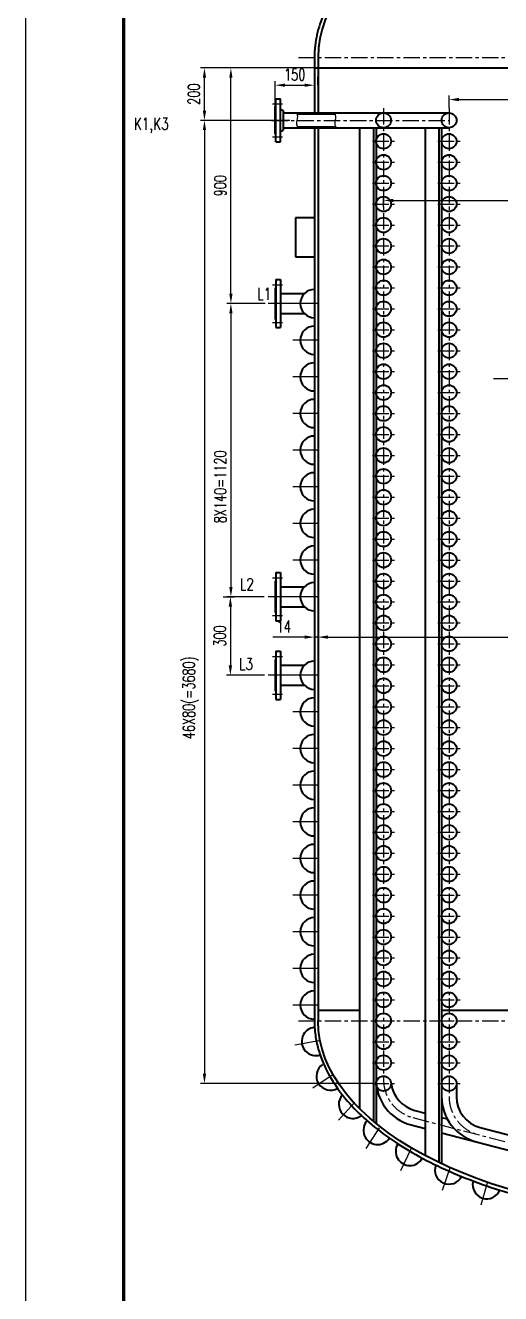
# Model space of a CAD drawing. Extents: x -25301 to -330, y -13680 to -1065.
# Drawn here: x -25301 to -23487, y -9254 to -4409 of the extents above; entities that cross this region are included whole.
import ezdxf
from ezdxf.enums import TextEntityAlignment as Align

# ---------------------------------------------------------------- set-up
doc = ezdxf.new("R2010")
doc.units = 0
doc.header["$LTSCALE"] = 50
doc.header["$MEASUREMENT"] = 0
doc.linetypes.add('CENTER', pattern=[2, 1.25, -0.25, 0.25, -0.25])
doc.layers.get('0').update_dxf_attribs({"linetype": 'CONTINUOUS'})
doc.layers.get('DEFPOINTS').update_dxf_attribs({"linetype": 'CONTINUOUS'})
doc.layers.add('1', color=7, linetype='CONTINUOUS', lineweight=40)
doc.layers.add('2', color=1, linetype='CONTINUOUS', lineweight=40)
doc.layers.add('3', color=3, linetype='CENTER')
doc.styles.add('HZ', font='romans.shx', dxfattribs={"width": 0.7, "bigfont": 'hz1.shx'})
doc.styles.add('HZ1', font='romans.shx', dxfattribs={"width": 0.7, "bigfont": 'hz1.shx'})
doc.dimstyles.new('STANDARD$0', dxfattribs={"dimscale": 15, "dimtxt": 3, "dimasz": 2.5, "dimexe": 1, "dimexo": 0, "dimgap": 1.2, "dimtad": 1, "dimdec": 0, "dimzin": 0, "dimdsep": 46, "dimtxsty": 'HZ1', "dimcen": 0, "dimclrd": 7, "dimclre": 7, "dimclrt": 7, "dimadec": 0, "dimazin": 0, "dimtfac": 1.6, "dimtdec": 0, "dimtmove": 0, "dimatfit": 3, "dimfxl": 1, "dimtolj": 1, "dimtzin": 0, "dimarcsym": 0})

# ---------------------------------------------------------------- blocks, each defined once
blk = doc.blocks.new('*D8')
at = {"color": 7, "linetype": 'ByBlock', "lineweight": -2}
for p, q in [((-24516.3, -4771.8), (-24632.3, -4771.8)), ((-24617.3, -4809.3), (-24617.3, -8414.3)), ((-23975.9, -8451.8), (-24632.3, -8451.8))]:
    blk.add_line(p, q, dxfattribs=at)
at = {"color": 7, "linetype": 'ByBlock'}
for points in [[(-24623.5, -4809.3), (-24611, -4809.3), (-24617.3, -4771.8)], [(-24623.5, -8414.3), (-24611, -8414.3), (-24617.3, -8451.8)]]:
    blk.add_solid(points, dxfattribs=at)
at = {"layer": 'DEFPOINTS', "color": 0, "linetype": 'ByBlock'}
for p in [(-24516.3, -4771.8), (-24617.3, -8451.8), (-23975.9, -8451.8)]:
    blk.add_point(p, dxfattribs=at)
at = {"color": 7, "linetype": 'ByBlock', "insert": (-24669.6, -6977.7), "char_height": 45, "attachment_point": 5, "rotation": 90, "style": 'HZ1'}
blk.add_mtext('\\A1;46X80(=3680)', dxfattribs=at)
blk = doc.blocks.new('*D14')
at = {"color": 7, "linetype": 'ByBlock', "lineweight": -2}
for p, q in [((-24183.6, -6621.4), (-24183.6, -6761)), ((-21183.6, -6621.4), (-21183.6, -6761)), ((-24146.1, -6746), (-21221.1, -6746))]:
    blk.add_line(p, q, dxfattribs=at)
at = {"color": 7, "linetype": 'ByBlock'}
for points in [[(-24146.1, -6739.7), (-24146.1, -6752.2), (-24183.6, -6746)], [(-21221.1, -6739.7), (-21221.1, -6752.2), (-21183.6, -6746)]]:
    blk.add_solid(points, dxfattribs=at)
at = {"layer": 'DEFPOINTS', "color": 0, "linetype": 'ByBlock'}
for p in [(-24183.6, -6621.4), (-21183.6, -6621.4), (-21183.6, -6746)]:
    blk.add_point(p, dxfattribs=at)
at = {"color": 7, "linetype": 'ByBlock', "insert": (-22835.7, -6705.5), "char_height": 45, "attachment_point": 5, "style": 'HZ1'}
blk.add_mtext('\\A1;%%c3000', dxfattribs=at)
blk = doc.blocks.new('*D15')
at = {"color": 7, "linetype": 'ByBlock', "lineweight": -2}
for p, q in [((-24197.6, -6647.7), (-24197.6, -6761)), ((-24183.6, -6647.7), (-24183.6, -6761)), ((-24235.1, -6746), (-24356.6, -6746)), ((-24183.6, -6746), (-24197.6, -6746)), ((-24146.1, -6746), (-24108.6, -6746))]:
    blk.add_line(p, q, dxfattribs=at)
at = {"color": 7, "linetype": 'ByBlock'}
for points in [[(-24235.1, -6739.7), (-24235.1, -6752.2), (-24197.6, -6746)], [(-24146.1, -6739.7), (-24146.1, -6752.2), (-24183.6, -6746)]]:
    blk.add_solid(points, dxfattribs=at)
at = {"layer": 'DEFPOINTS', "color": 0, "linetype": 'ByBlock'}
for p in [(-24197.6, -6647.7), (-24183.6, -6647.7), (-24197.6, -6746)]:
    blk.add_point(p, dxfattribs=at)
at = {"color": 7, "linetype": 'ByBlock', "insert": (-24314.6, -6705.5), "char_height": 45, "attachment_point": 5, "style": 'HZ1'}
blk.add_mtext('\\A1;14', dxfattribs=at)
blk = doc.blocks.new('*D21')
at = {"color": 7, "linetype": 'ByBlock', "lineweight": -2}
for p, q in [((-23683.6, -4725.8), (-23683.6, -4677.5)), ((-23646.1, -4692.5), (-21721.1, -4692.5)), ((-21683.6, -4739.4), (-21683.6, -4677.5))]:
    blk.add_line(p, q, dxfattribs=at)
at = {"color": 7, "linetype": 'ByBlock'}
for points in [[(-23646.1, -4686.2), (-23646.1, -4698.7), (-23683.6, -4692.5)], [(-21721.1, -4686.2), (-21721.1, -4698.7), (-21683.6, -4692.5)]]:
    blk.add_solid(points, dxfattribs=at)
at = {"layer": 'DEFPOINTS', "color": 0, "linetype": 'ByBlock'}
for p in [(-21683.6, -4692.5), (-23683.6, -4725.8), (-21683.6, -4739.4)]:
    blk.add_point(p, dxfattribs=at)
at = {"color": 7, "linetype": 'ByBlock', "insert": (-22994.2, -4652), "char_height": 45, "attachment_point": 5, "style": 'HZ1'}
blk.add_mtext('\\A1;%%c2000', dxfattribs=at)
blk = doc.blocks.new('*D23')
at = {"color": 7, "linetype": 'ByBlock', "lineweight": -2}
for p, q in [((-24197.6, -4571.8), (-24632.3, -4571.8)), ((-24617.3, -4734.3), (-24617.3, -4609.3)), ((-24291.5, -4771.8), (-24632.3, -4771.8))]:
    blk.add_line(p, q, dxfattribs=at)
at = {"color": 7, "linetype": 'ByBlock'}
for points in [[(-24623.5, -4609.3), (-24611, -4609.3), (-24617.3, -4571.8)], [(-24623.5, -4734.3), (-24611, -4734.3), (-24617.3, -4771.8)]]:
    blk.add_solid(points, dxfattribs=at)
at = {"layer": 'DEFPOINTS', "color": 0, "linetype": 'ByBlock'}
for p in [(-24617.3, -4571.8), (-24197.6, -4571.8), (-24291.5, -4771.8)]:
    blk.add_point(p, dxfattribs=at)
at = {"color": 7, "linetype": 'ByBlock', "insert": (-24657.8, -4671.8), "char_height": 45, "attachment_point": 5, "rotation": 90, "style": 'HZ1'}
blk.add_mtext('\\A1;200', dxfattribs=at)
blk = doc.blocks.new('*D31')
at = {"color": 7, "linetype": 'ByBlock', "lineweight": -2}
for p, q in [((-24347.6, -4771.8), (-24347.6, -4622.6)), ((-24310.1, -4637.6), (-24235.1, -4637.6)), ((-24197.6, -4694.3), (-24197.6, -4622.6))]:
    blk.add_line(p, q, dxfattribs=at)
at = {"color": 7, "linetype": 'ByBlock'}
for points in [[(-24310.1, -4631.3), (-24310.1, -4643.8), (-24347.6, -4637.6)], [(-24235.1, -4631.3), (-24235.1, -4643.8), (-24197.6, -4637.6)]]:
    blk.add_solid(points, dxfattribs=at)
at = {"layer": 'DEFPOINTS', "color": 0, "linetype": 'ByBlock'}
for p in [(-24197.6, -4637.6), (-24197.6, -4694.3), (-24347.6, -4771.8)]:
    blk.add_point(p, dxfattribs=at)
at = {"color": 7, "linetype": 'ByBlock', "insert": (-24272.6, -4597.1), "char_height": 45, "attachment_point": 5, "style": 'HZ1'}
blk.add_mtext('\\A1;150', dxfattribs=at)
blk = doc.blocks.new('*D32')
at = {"color": 7, "linetype": 'ByBlock', "lineweight": -2}
for p, q in [((-24409, -4571.8), (-24531.3, -4571.8)), ((-24516.3, -5434.3), (-24516.3, -4609.3)), ((-24385.3, -5471.8), (-24531.3, -5471.8))]:
    blk.add_line(p, q, dxfattribs=at)
at = {"color": 7, "linetype": 'ByBlock'}
for points in [[(-24522.6, -4609.3), (-24510.1, -4609.3), (-24516.3, -4571.8)], [(-24522.6, -5434.3), (-24510.1, -5434.3), (-24516.3, -5471.8)]]:
    blk.add_solid(points, dxfattribs=at)
at = {"layer": 'DEFPOINTS', "color": 0, "linetype": 'ByBlock'}
for p in [(-24516.3, -4571.8), (-24409, -4571.8), (-24385.3, -5471.8)]:
    blk.add_point(p, dxfattribs=at)
at = {"color": 7, "linetype": 'ByBlock', "insert": (-24556.8, -5021.8), "char_height": 45, "attachment_point": 5, "rotation": 90, "style": 'HZ1'}
blk.add_mtext('\\A1;900', dxfattribs=at)
blk = doc.blocks.new('*D33')
at = {"color": 7, "linetype": 'ByBlock', "lineweight": -2}
for p, q in [((-24409, -5471.8), (-24531.3, -5471.8)), ((-24516.3, -5509.3), (-24516.3, -6554.3)), ((-24389.3, -6591.8), (-24531.3, -6591.8))]:
    blk.add_line(p, q, dxfattribs=at)
at = {"color": 7, "linetype": 'ByBlock'}
for points in [[(-24522.6, -5509.3), (-24510.1, -5509.3), (-24516.3, -5471.8)], [(-24522.6, -6554.3), (-24510.1, -6554.3), (-24516.3, -6591.8)]]:
    blk.add_solid(points, dxfattribs=at)
at = {"layer": 'DEFPOINTS', "color": 0, "linetype": 'ByBlock'}
for p in [(-24409, -5471.8), (-24516.3, -6591.8), (-24389.3, -6591.8)]:
    blk.add_point(p, dxfattribs=at)
at = {"color": 7, "linetype": 'ByBlock', "insert": (-24556.8, -6171.8), "char_height": 45, "attachment_point": 5, "rotation": 90, "style": 'HZ1'}
blk.add_mtext('\\A1;8X140=1120', dxfattribs=at)
blk = doc.blocks.new('*D34')
at = {"color": 7, "linetype": 'ByBlock', "lineweight": -2}
for p, q in [((-23933.6, -5103.4), (-23933.6, -5062.7)), ((-23896.1, -5077.7), (-21471, -5077.7)), ((-21433.5, -5103.3), (-21433.5, -5062.7))]:
    blk.add_line(p, q, dxfattribs=at)
at = {"color": 7, "linetype": 'ByBlock'}
for points in [[(-23896.1, -5071.5), (-23896.1, -5084), (-23933.6, -5077.7)], [(-21471, -5071.5), (-21471, -5084), (-21433.5, -5077.7)]]:
    blk.add_solid(points, dxfattribs=at)
at = {"layer": 'DEFPOINTS', "color": 0, "linetype": 'ByBlock'}
for p in [(-21433.5, -5077.7), (-23933.6, -5103.4), (-21433.5, -5103.3)]:
    blk.add_point(p, dxfattribs=at)
at = {"color": 7, "linetype": 'ByBlock', "insert": (-22996.8, -5037.2), "char_height": 45, "attachment_point": 5, "style": 'HZ1'}
blk.add_mtext('\\A1;%%c2500', dxfattribs=at)
blk = doc.blocks.new('*D35')
at = {"color": 7, "linetype": 'ByBlock', "lineweight": -2}
for p, q in [((-24546.2, -6591.8), (-24503.3, -6591.8)), ((-24518.3, -6629.3), (-24518.3, -6854.3)), ((-24388.4, -6891.8), (-24533.3, -6891.8))]:
    blk.add_line(p, q, dxfattribs=at)
at = {"color": 7, "linetype": 'ByBlock'}
for points in [[(-24524.5, -6629.3), (-24512, -6629.3), (-24518.3, -6591.8)], [(-24524.5, -6854.3), (-24512, -6854.3), (-24518.3, -6891.8)]]:
    blk.add_solid(points, dxfattribs=at)
at = {"layer": 'DEFPOINTS', "color": 0, "linetype": 'ByBlock'}
for p in [(-24546.2, -6591.8), (-24518.3, -6891.8), (-24388.4, -6891.8)]:
    blk.add_point(p, dxfattribs=at)
at = {"color": 7, "linetype": 'ByBlock', "insert": (-24558.8, -6741.8), "char_height": 45, "attachment_point": 5, "rotation": 90, "style": 'HZ1'}
blk.add_mtext('\\A1;300', dxfattribs=at)

msp = doc.modelspace()

# ---------------------------------------------------------------- linework, layer by layer
msp.add_line((-25301, -1064.7), (-25301, -13679.7))
at = {"const_width": 13.5}
msp.add_lwpolyline([(-16541, -13529.7), (-16541, -1214.7), (-24926, -1214.7), (-24926, -13529.7)], dxfattribs=at)
at = {"color": 7, "linetype": 'ByBlock'}
for centre, radius, start, end in [((-24293.9, -4759.2), 32.5, 337.1618, 29.2438), ((-24148.2, -4759.2), 32.5, 337.1618, 29.2438), ((-24234.9, -4782.6), 31.1, 159.7091, 214.8121), ((-24089.1, -4782.6), 31.1, 159.7091, 214.8121)]:
    msp.add_arc(centre, radius, start, end, dxfattribs=at)
at = {"layer": '1', "color": 1}
for p, q in [((-24197.6, -4531.8), (-24197.6, -4743.3)), ((-24183.6, -4531.8), (-24183.6, -4743.3)), ((-24197.6, -4571.8), (-22800.2, -4571.8)), ((-24197.6, -4800.3), (-24197.6, -6703.3)), ((-24183.6, -4800.3), (-24183.6, -6703.3)), ((-24025.1, -4800.3), (-24025.1, -6423.3)), ((-23972.1, -4800.3), (-23972.1, -6423.3)), ((-23962.1, -4800.3), (-23962.1, -6423.3)), ((-23775.1, -4800.3), (-23775.1, -8726.3)), ((-23722.1, -4800.3), (-23722.1, -8753)), ((-23712.1, -4800.3), (-23712.1, -8757.8)), ((-24197.6, -5144.2), (-24270.3, -5144.2)), ((-24270.3, -5144.2), (-24270.3, -5293.2)), ((-24270.3, -5293.2), (-24197.6, -5293.2)), ((-24025.1, -6423.3), (-24025.1, -8547.4)), ((-23972.1, -6423.3), (-23972.1, -8595.8)), ((-23962.1, -6423.3), (-23962.1, -8604.1)), ((-24197.6, -6703.3), (-24197.6, -8211.8)), ((-24183.6, -6703.3), (-24183.6, -8211.8)), ((-24183.6, -8171.8), (-24025.1, -8171.8)), ((-23712.1, -8171.8), (-22758.6, -8171.8)), ((-23814.2, -8554.2), (-23775.1, -8564.4)), ((-23828.5, -8609.3), (-23775.1, -8623.2))]:
    msp.add_line(p, q, dxfattribs=at)
for centre, radius, start, end in [((-24197.6, -5471.8), 54, 90, 270), ((-24197.6, -5611.8), 54, 90, 270), ((-24197.6, -5751.8), 54, 90, 270), ((-24197.6, -5891.8), 54, 90, 270), ((-24197.6, -6031.8), 54, 90, 270), ((-24197.6, -6171.8), 54, 90, 270), ((-24197.6, -6311.8), 54, 90, 270), ((-24197.6, -6451.8), 54, 90, 270), ((-24197.6, -6591.8), 54, 90, 270), ((-24197.6, -6891.8), 54, 90, 270), ((-24197.6, -7031.8), 54, 90, 270), ((-24197.6, -7171.8), 54, 90, 270), ((-24197.6, -7311.8), 54, 90, 270), ((-24197.6, -7451.8), 54, 90, 270), ((-24197.6, -7591.8), 54, 90, 270), ((-24197.6, -7731.8), 54, 90, 270), ((-24197.6, -7871.8), 54, 90, 270), ((-24197.6, -8011.8), 54, 90, 270), ((-24197.6, -8151.8), 54, 90, 270), ((-24192, -8290.8), 54, 95.0862, 287.7241), ((-24136, -8423), 54, 124.3342, 300.5587), ((-23783.6, -8436.6), 178.5, 180, 255.4139), ((-23781.8, -8433.9), 124.6, 188.2879, 254.9264), ((-24050.5, -8530.8), 54, 138.0457, 307.203), ((-23956.5, -8630.6), 54, 136.9931, 327.0595), ((-23833.2, -8710.8), 54, 147.4291, 331.6462), ((-23683.6, -8781.9), 54, 159.2872, 332.7904), ((-23539.4, -8838), 54, 166.926, 337.0813)]:
    msp.add_arc(centre, radius, start, end, dxfattribs=at)
msp.add_ellipse((-22683.6, -4531.8), major_axis=(-1500, 0), ratio=0.5, start_param=4.785454, end_param=6.283185, dxfattribs=at)
msp.add_open_spline([(-24028.1, -4179.6), (-24050.3, -4201.3), (-24070.5, -4223.5), (-24108.7, -4271.6), (-24126.1, -4297.5), (-24155.5, -4350.2), (-24167.4, -4377), (-24185.5, -4431.2), (-24191.7, -4458.6), (-24196.7, -4501.4), (-24197.6, -4516.6), (-24197.6, -4531.8)], degree=3, knots=[5.8093455, 5.8093455, 5.8093455, 5.8093455, 5.9051253, 5.9051253, 6.0115797, 6.0115797, 6.1180341, 6.1180341, 6.2244885, 6.2244885, 6.2831853, 6.2831853, 6.2831853, 6.2831853], dxfattribs=at)
at = {"layer": '2'}
for p, q in [((-24183.6, -4637.8), (-24183.6, -4605.8)), ((-24183.6, -4605.8), (-24183.6, -4637.8)), ((-24344.6, -4689.3), (-24327.6, -4689.3)), ((-24344.6, -4854.3), (-24344.6, -4689.3)), ((-24327.6, -4854.3), (-24327.6, -4689.3)), ((-24347.6, -4822.8), (-24347.6, -4720.8)), ((-24347.6, -4720.8), (-24344.6, -4720.8)), ((-24327.6, -4729.1), (-24316.7, -4734.7)), ((-24316.7, -4734.7), (-24316.7, -4809)), ((-24316.7, -4743.3), (-23683.6, -4743.3)), ((-24263.9, -4746.8), (-24118.1, -4746.8)), ((-24347.6, -4822.8), (-24344.6, -4822.8)), ((-24327.6, -4814.5), (-24316.7, -4809)), ((-24316.7, -4800.3), (-23683.6, -4800.3)), ((-24262.5, -4796.8), (-24116.7, -4796.8)), ((-24344.6, -4854.3), (-24327.6, -4854.3)), ((-24347.5, -5411.3), (-24347.5, -5532.3)), ((-24347.5, -5411.3), (-24344.5, -5411.3)), ((-24344.5, -5379.8), (-24344.5, -5563.8)), ((-24344.5, -5379.8), (-24327.5, -5379.8)), ((-24327.5, -5379.8), (-24327.5, -5563.8)), ((-24327.5, -5433.8), (-24235.9, -5433.8)), ((-24327.5, -5509.8), (-24235.9, -5509.8)), ((-24347.5, -5532.3), (-24344.5, -5532.3)), ((-24344.5, -5563.8), (-24327.5, -5563.8)), ((-24347.5, -6531.3), (-24347.5, -6652.3)), ((-24347.5, -6531.3), (-24344.5, -6531.3)), ((-24344.5, -6499.8), (-24344.5, -6683.8)), ((-24344.5, -6499.8), (-24327.5, -6499.8)), ((-24327.5, -6499.8), (-24327.5, -6683.8)), ((-24327.5, -6553.8), (-24235.9, -6553.8)), ((-24327.5, -6629.8), (-24235.9, -6629.8)), ((-24347.5, -6652.3), (-24344.5, -6652.3)), ((-24344.5, -6683.8), (-24327.5, -6683.8)), ((-24347.5, -6831.3), (-24347.5, -6952.3)), ((-24347.5, -6831.3), (-24344.5, -6831.3)), ((-24344.5, -6799.8), (-24344.5, -6983.8)), ((-24344.5, -6799.8), (-24327.5, -6799.8)), ((-24327.5, -6799.8), (-24327.5, -6983.8)), ((-24327.5, -6853.8), (-24235.9, -6853.8)), ((-24347.5, -6952.3), (-24344.5, -6952.3)), ((-24327.5, -6929.8), (-24235.9, -6929.8)), ((-24344.5, -6983.8), (-24327.5, -6983.8)), ((-23655.1, -8451.8), (-23655.1, -8501.7)), ((-23712.1, -8580.8), (-23690.7, -8586.3)), ((-23564.2, -8619.2), (-23040.5, -8755.5)), ((-23712.1, -8639.6), (-23057.5, -8810))]:
    msp.add_line(p, q, dxfattribs=at)
for centre in [(-23933.6, -4771.8), (-23683.6, -4771.8), (-23933.6, -4851.8), (-23683.6, -4851.8), (-23933.6, -4931.8), (-23683.6, -4931.8), (-23933.6, -5011.8), (-23683.6, -5011.8), (-23933.6, -5091.8), (-23683.6, -5091.8), (-23933.6, -5171.8), (-23683.6, -5171.8), (-23933.6, -5251.8), (-23683.6, -5251.8), (-23933.6, -5331.8), (-23683.6, -5331.8), (-23933.6, -5411.8), (-23683.6, -5411.8), (-23933.6, -5491.8), (-23683.6, -5491.8), (-23933.6, -5571.8), (-23683.6, -5571.8), (-23933.6, -5651.8), (-23683.6, -5651.8), (-23933.6, -5731.8), (-23683.6, -5731.8), (-23933.6, -5811.8), (-23683.6, -5811.8), (-23933.6, -5891.8), (-23683.6, -5891.8), (-23933.6, -5971.8), (-23683.6, -5971.8), (-23933.6, -6051.8), (-23683.6, -6051.8), (-23933.6, -6131.8), (-23683.6, -6131.8), (-23933.6, -6211.8), (-23683.6, -6211.8), (-23933.6, -6291.8), (-23683.6, -6291.8), (-23933.6, -6371.8), (-23683.6, -6371.8), (-23933.6, -6451.8), (-23683.6, -6451.8), (-23933.6, -6531.8), (-23683.6, -6531.8), (-23933.6, -6611.8), (-23683.6, -6611.8), (-23933.6, -6691.8), (-23683.6, -6691.8), (-23933.6, -6771.8), (-23683.6, -6771.8), (-23933.6, -6851.8), (-23683.6, -6851.8), (-23933.6, -6931.8), (-23683.6, -6931.8), (-23933.6, -7011.8), (-23683.6, -7011.8), (-23933.6, -7091.8), (-23683.6, -7091.8), (-23933.6, -7171.8), (-23683.6, -7171.8), (-23933.6, -7251.8), (-23683.6, -7251.8), (-23933.6, -7331.8), (-23683.6, -7331.8), (-23933.6, -7411.8), (-23683.6, -7411.8), (-23933.6, -7491.8), (-23683.6, -7491.8), (-23933.6, -7571.8), (-23683.6, -7571.8), (-23933.6, -7651.8), (-23683.6, -7651.8), (-23933.6, -7731.8), (-23683.6, -7731.8), (-23933.6, -7811.8), (-23683.6, -7811.8), (-23933.6, -7891.8), (-23683.6, -7891.8), (-23933.6, -7971.8), (-23683.6, -7971.8), (-23933.6, -8051.8), (-23683.6, -8051.8), (-23933.6, -8131.8), (-23683.6, -8131.8), (-23933.6, -8211.8), (-23683.6, -8211.8), (-23933.6, -8291.8), (-23683.6, -8291.8), (-23933.6, -8371.8), (-23683.6, -8371.8), (-23933.6, -8451.8), (-23683.6, -8451.8)]:
    msp.add_circle(centre, 28.5, dxfattribs=at)
for radius in [178.5, 121.5]:
    msp.add_arc((-23533.6, -8501.7), radius, 180, 255.4139, dxfattribs=at)
at = {"layer": '2', "extrusion": (0, 0, -1)}
msp.add_ellipse((-22683.6, -8211.8), major_axis=(-1500, 0), ratio=0.5, start_param=4.785498, end_param=6.283185, dxfattribs=at)
at = {"layer": '2'}
msp.add_open_spline([(-24197.6, -8211.8), (-24197.6, -8229.9), (-24196.3, -8247.9), (-24191.3, -8283.8), (-24187.6, -8301.8), (-24177.6, -8337.4), (-24171.4, -8355.1), (-24152.6, -8399.5), (-24138.4, -8425.9), (-24104.5, -8477.8), (-24084.9, -8503.3), (-24040.5, -8552.8), (-24015.7, -8576.9), (-23961.2, -8623.7), (-23931.5, -8646.2), (-23867.6, -8689.7), (-23833.4, -8710.5), (-23760.8, -8750.2), (-23722.4, -8769), (-23641.9, -8804.5), (-23599.8, -8821.2), (-23512.4, -8852.2), (-23467, -8866.6), (-23373.6, -8892.8), (-23325.5, -8904.6), (-23227, -8925.6), (-23176.7, -8934.8), (-23074.4, -8950.5), (-23022.4, -8957), (-22917.4, -8967.2), (-22864.4, -8970.9), (-22805.4, -8973.4), (-22799.7, -8973.6), (-22794, -8973.8)], degree=3, knots=[0, 0, 0, 0, 0.069542, 0.069542, 0.139085, 0.139085, 0.208627, 0.208627, 0.315082, 0.315082, 0.421536, 0.421536, 0.527991, 0.527991, 0.634445, 0.634445, 0.740899, 0.740899, 0.847354, 0.847354, 0.953808, 0.953808, 1.060263, 1.060263, 1.166717, 1.166717, 1.273171, 1.273171, 1.379626, 1.379626, 1.48608, 1.48608, 1.49745, 1.49745, 1.49745, 1.49745], dxfattribs=at)
at = {"layer": '3'}
for p, q in [((-24257.7, -4531.8), (-21109.5, -4531.8)), ((-24358, -4709.3), (-24319.6, -4709.3)), ((-23933.6, -4725.8), (-23933.6, -8436.6)), ((-23683.6, -4725.8), (-23683.6, -8501.7)), ((-24361.7, -4771.8), (-23683.6, -4771.8)), ((-24357.2, -4834.3), (-24319.6, -4834.3)), ((-23975.9, -4851.8), (-23891.3, -4851.8)), ((-23725.9, -4851.8), (-23641.3, -4851.8)), ((-23975.9, -4931.8), (-23891.3, -4931.8)), ((-23725.9, -4931.8), (-23641.3, -4931.8)), ((-23975.9, -5011.8), (-23891.3, -5011.8)), ((-23725.9, -5011.8), (-23641.3, -5011.8)), ((-23975.9, -5091.8), (-23891.3, -5091.8)), ((-23725.9, -5091.8), (-23641.3, -5091.8)), ((-23975.9, -5171.8), (-23891.3, -5171.8)), ((-23725.9, -5171.8), (-23641.3, -5171.8)), ((-23975.9, -5251.8), (-23891.3, -5251.8)), ((-23725.9, -5251.8), (-23641.3, -5251.8)), ((-23975.9, -5331.8), (-23891.3, -5331.8)), ((-23725.9, -5331.8), (-23641.3, -5331.8)), ((-24357.2, -5399.8), (-24319.5, -5399.8)), ((-23975.9, -5411.8), (-23891.3, -5411.8)), ((-23725.9, -5411.8), (-23641.3, -5411.8)), ((-23975.9, -5491.8), (-23891.3, -5491.8)), ((-23725.9, -5491.8), (-23641.3, -5491.8)), ((-24357.9, -5543.8), (-24319.5, -5543.8)), ((-23975.9, -5571.8), (-23891.3, -5571.8)), ((-23725.9, -5571.8), (-23641.3, -5571.8)), ((-23975.9, -5651.8), (-23891.3, -5651.8)), ((-23725.9, -5651.8), (-23641.3, -5651.8)), ((-23975.9, -5731.8), (-23891.3, -5731.8)), ((-23725.9, -5731.8), (-23641.3, -5731.8)), ((-21958.3, -5759.4), (-23513.6, -5759.4)), ((-23975.9, -5811.8), (-23891.3, -5811.8)), ((-23725.9, -5811.8), (-23641.3, -5811.8)), ((-23975.9, -5891.8), (-23891.3, -5891.8)), ((-23725.9, -5891.8), (-23641.3, -5891.8)), ((-23975.9, -5971.8), (-23891.3, -5971.8)), ((-23725.9, -5971.8), (-23641.3, -5971.8)), ((-23975.9, -6051.8), (-23891.3, -6051.8)), ((-23725.9, -6051.8), (-23641.3, -6051.8)), ((-23975.9, -6131.8), (-23891.3, -6131.8)), ((-23725.9, -6131.8), (-23641.3, -6131.8)), ((-23975.9, -6211.8), (-23891.3, -6211.8)), ((-23725.9, -6211.8), (-23641.3, -6211.8)), ((-23975.9, -6291.8), (-23891.3, -6291.8)), ((-23725.9, -6291.8), (-23641.3, -6291.8)), ((-23975.9, -6371.8), (-23891.3, -6371.8)), ((-23725.9, -6371.8), (-23641.3, -6371.8)), ((-23975.9, -6451.8), (-23891.3, -6451.8)), ((-23725.9, -6451.8), (-23641.3, -6451.8)), ((-24357.2, -6519.8), (-24319.5, -6519.8)), ((-23975.9, -6531.8), (-23891.3, -6531.8)), ((-23725.9, -6531.8), (-23641.3, -6531.8)), ((-23975.9, -6611.8), (-23891.3, -6611.8)), ((-23725.9, -6611.8), (-23641.3, -6611.8)), ((-24357.9, -6663.8), (-24319.5, -6663.8)), ((-23975.9, -6691.8), (-23891.3, -6691.8)), ((-23725.9, -6691.8), (-23641.3, -6691.8)), ((-23975.9, -6771.8), (-23891.3, -6771.8)), ((-23725.9, -6771.8), (-23641.3, -6771.8)), ((-24357.2, -6819.8), (-24319.5, -6819.8)), ((-23975.9, -6851.8), (-23891.3, -6851.8)), ((-23725.9, -6851.8), (-23641.3, -6851.8)), ((-24357.9, -6963.8), (-24319.5, -6963.8)), ((-23975.9, -6931.8), (-23891.3, -6931.8)), ((-23725.9, -6931.8), (-23641.3, -6931.8)), ((-23975.9, -7011.8), (-23891.3, -7011.8)), ((-23725.9, -7011.8), (-23641.3, -7011.8)), ((-23975.9, -7091.8), (-23891.3, -7091.8)), ((-23725.9, -7091.8), (-23641.3, -7091.8)), ((-23975.9, -7171.8), (-23891.3, -7171.8)), ((-23725.9, -7171.8), (-23641.3, -7171.8)), ((-23975.9, -7251.8), (-23891.3, -7251.8)), ((-23725.9, -7251.8), (-23641.3, -7251.8)), ((-23975.9, -7331.8), (-23891.3, -7331.8)), ((-23725.9, -7331.8), (-23641.3, -7331.8)), ((-23975.9, -7411.8), (-23891.3, -7411.8)), ((-23725.9, -7411.8), (-23641.3, -7411.8)), ((-23975.9, -7491.8), (-23891.3, -7491.8)), ((-23725.9, -7491.8), (-23641.3, -7491.8)), ((-23975.9, -7571.8), (-23891.3, -7571.8)), ((-23725.9, -7571.8), (-23641.3, -7571.8)), ((-23975.9, -7651.8), (-23891.3, -7651.8)), ((-23725.9, -7651.8), (-23641.3, -7651.8)), ((-23975.9, -7731.8), (-23891.3, -7731.8)), ((-23725.9, -7731.8), (-23641.3, -7731.8)), ((-23975.9, -7811.8), (-23891.3, -7811.8)), ((-23725.9, -7811.8), (-23641.3, -7811.8)), ((-23975.9, -7891.8), (-23891.3, -7891.8)), ((-23725.9, -7891.8), (-23641.3, -7891.8)), ((-23975.9, -7971.8), (-23891.3, -7971.8)), ((-23725.9, -7971.8), (-23641.3, -7971.8)), ((-23975.9, -8051.8), (-23891.3, -8051.8)), ((-23725.9, -8051.8), (-23641.3, -8051.8)), ((-23975.9, -8131.8), (-23891.3, -8131.8)), ((-23725.9, -8131.8), (-23641.3, -8131.8)), ((-24257.7, -8211.8), (-21109.5, -8211.8)), ((-23975.9, -8211.8), (-23891.3, -8211.8)), ((-23725.9, -8211.8), (-23641.3, -8211.8)), ((-23975.9, -8291.8), (-23891.3, -8291.8)), ((-23725.9, -8291.8), (-23641.3, -8291.8)), ((-23975.9, -8371.8), (-23891.3, -8371.8)), ((-23725.9, -8371.8), (-23641.3, -8371.8)), ((-23975.9, -8451.8), (-23891.3, -8451.8)), ((-23725.9, -8451.8), (-23641.3, -8451.8)), ((-23821.3, -8581.8), (-23049, -8782.8))]:
    msp.add_line(p, q, dxfattribs=at)
at = {"layer": '3', "color": 0, "ltscale": 3}
for p, q in [((-24186, -5471.8), (-24385.3, -5471.8)), ((-24186, -5611.8), (-24279.7, -5611.8)), ((-24186, -5751.8), (-24279.7, -5751.8)), ((-24186, -5891.8), (-24279.7, -5891.8)), ((-24186, -6031.8), (-24279.7, -6031.8)), ((-24186, -6171.8), (-24279.7, -6171.8)), ((-24186, -6311.8), (-24279.7, -6311.8)), ((-24186, -6451.8), (-24279.7, -6451.8)), ((-24186, -6591.8), (-24385.3, -6591.8)), ((-24186, -6891.8), (-24384.4, -6891.8)), ((-24186, -7031.8), (-24279.7, -7031.8)), ((-24186, -7171.8), (-24279.7, -7171.8)), ((-24186, -7311.8), (-24279.7, -7311.8)), ((-24186, -7451.8), (-24279.7, -7451.8)), ((-24186, -7591.8), (-24279.7, -7591.8)), ((-24186, -7731.8), (-24279.7, -7731.8)), ((-24186, -7871.8), (-24279.7, -7871.8)), ((-24186, -8011.8), (-24279.7, -8011.8)), ((-24186, -8151.8), (-24279.7, -8151.8)), ((-24180.6, -8288.8), (-24272.9, -8305.1)), ((-24126.4, -8416.5), (-24203.9, -8469.3)), ((-24042.7, -8522.3), (-24105.9, -8591.5)), ((-23950.2, -8620.9), (-24001, -8699.7)), ((-23828.3, -8700.3), (-23868.3, -8785.2)), ((-23679.8, -8770.9), (-23710.2, -8859.6)), ((-23536.2, -8826.9), (-23562.6, -8916.8))]:
    msp.add_line(p, q, dxfattribs=at)
at = {"layer": '3'}
for centre in [(-23783.6, -8436.6), (-23533.6, -8501.7)]:
    msp.add_arc(centre, 150, 180, 255.4139, dxfattribs=at)

# ---------------------------------------------------------------- texts
at = {"color": 7, "linetype": 'ByBlock', "style": 'HZ', "width": 0.75}
for s, p in [('K1,K3', (-24820.4, -4792)), ('L1', (-24389, -5434.4)), ('L2', (-24455.3, -6544.1)), ('L3', (-24458.6, -6848.7))]:
    msp.add_text(s, height=45, dxfattribs=at).set_placement(p, align=Align.MIDDLE)

# ---------------------------------------------------------------- dimensions: what is measured, and where the dimension line sits
at = {"color": 7, "linetype": 'ByBlock'}
for base, p1, p2, picture, middle in [((-24617.3, -4571.8), (-24291.5, -4771.8), (-24197.6, -4571.8), '*D23', (-24657.8, -4671.8)), ((-24516.3, -4571.8), (-24385.3, -5471.8), (-24409, -4571.8), '*D32', (-24556.8, -5021.8)), ((-24518.3, -6891.8), (-24546.2, -6591.8), (-24388.4, -6891.8), '*D35', (-24558.8, -6741.8))]:
    dim = msp.add_linear_dim(base=base, p1=p1, p2=p2, angle=90, dimstyle='STANDARD$0', dxfattribs=at)
    dim.commit()
    dim.dimension.update_dxf_attribs({"geometry": picture, "text_midpoint": middle})
for base, p1, p2, picture, middle in [((-24197.6, -4637.6), (-24347.6, -4771.8), (-24197.6, -4694.3), '*D31', (-24272.6, -4597.1)), ((-24197.6, -6746), (-24183.6, -6647.7), (-24197.6, -6647.7), '*D15', (-24314.6, -6705.5))]:
    dim = msp.add_linear_dim(base=base, p1=p1, p2=p2, dimstyle='STANDARD$0', dxfattribs=at)
    dim.commit()
    dim.dimension.update_dxf_attribs({"geometry": picture, "text_midpoint": middle})
for base, p1, p2, picture, middle in [((-21683.6, -4692.5), (-23683.6, -4725.8), (-21683.6, -4739.4), '*D21', (-22994.2, -4692.5)), ((-21433.5, -5077.7), (-23933.6, -5103.4), (-21433.5, -5103.3), '*D34', (-22996.8, -5077.7)), ((-21183.6, -6746), (-24183.6, -6621.4), (-21183.6, -6621.4), '*D14', (-22835.7, -6746))]:
    dim = msp.add_linear_dim(base=base, p1=p1, p2=p2, text='%%c<>', dimstyle='STANDARD$0', dxfattribs=at)
    dim.commit()
    dim.dimension.update_dxf_attribs({"geometry": picture, "text_midpoint": middle, "dimtype": 160})
for base, p1, p2, text, picture, middle in [((-24617.3, -8451.8), (-24516.3, -4771.8), (-23975.9, -8451.8), '46X80(=<>)', '*D8', (-24617.3, -6977.7)), ((-24516.3, -6591.8), (-24409, -5471.8), (-24389.3, -6591.8), '8X140=<>', '*D33', (-24516.3, -6171.8))]:
    dim = msp.add_linear_dim(base=base, p1=p1, p2=p2, angle=90, text=text, dimstyle='STANDARD$0', dxfattribs=at)
    dim.commit()
    dim.dimension.update_dxf_attribs({"geometry": picture, "text_midpoint": middle, "dimtype": 160})

doc.saveas('drawing.dxf')
